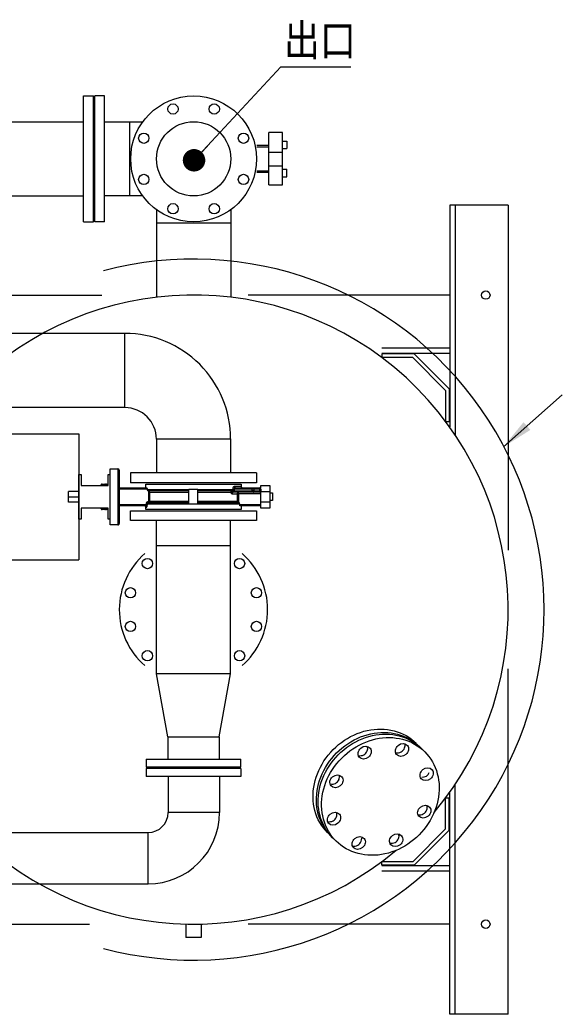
# Model space of a CAD drawing. Extents: x 0 to 160756, y 0 to 229247.
# Drawn here: x 113978 to 115184, y 185811 to 188023 of the extents above; entities that cross this region are included whole.
import ezdxf

# ---------------------------------------------------------------- set-up
doc = ezdxf.new("R2010")
doc.units = 0
doc.header["$LTSCALE"] = 10
doc.layers.add('XCM7Q30CDA-200K$0$一期設備', color=22, linetype='Continuous', lineweight=9)
doc.styles.add('XCM7Q30CDA-200K$0$Standard', font='txt.shx', dxfattribs={"bigfont": 'chineset.shx'})
doc.dimstyles.new('XCM7Q30CDA-200K$0$STANDARD', dxfattribs={"dimtxt": 0.18, "dimasz": 0.18, "dimexe": 0.18, "dimexo": 0.0625, "dimgap": 0.09, "dimtad": 0, "dimtih": 1, "dimtoh": 1, "dimdec": 4, "dimzin": 0, "dimdsep": 46, "dimtxsty": 'XCM7Q30CDA-200K$0$Standard', "dimcen": 0.09, "dimadec": 0, "dimazin": 0, "dimtfac": 1, "dimtdec": 4, "dimtofl": 0, "dimtmove": 0, "dimatfit": 3, "dimfxl": 1, "dimtolj": 1, "dimtzin": 0, "dimarcsym": 0})

# ---------------------------------------------------------------- blocks, each defined once
blk = doc.blocks.new('XCM7Q30CDA-200K$0$_Dot')
at = {"color": 0, "linetype": 'ByBlock', "lineweight": -2}
blk.add_line((-0.5, 0), (-1, 0), dxfattribs=at)
at = {"color": 0, "linetype": 'ByBlock', "const_width": 0.5}
blk.add_lwpolyline([(-0.25, 0, 1), (0.25, 0, 1)], format="xyb", close=True, dxfattribs=at)
blk = doc.blocks.new('XCM7Q30CDA-200K$0$DRYER 6500')
at = {"linetype": 'Continuous', "lineweight": 13}
for p, q in [((755.2, 1266), (777.2, 1266)), ((755.2, 986), (755.2, 1266)), ((777.2, 986), (777.2, 1266)), ((802.2, 1266), (780.2, 1266)), ((780.2, 986), (780.2, 1266)), ((802.2, 986), (802.2, 1266)), ((-847.8, 1208.5), (755.2, 1208.5)), ((802.2, 1208.6), (887.2, 1208.6)), ((857.2, 1208.6), (857.2, 1043.4)), ((1197.5, 1184.5), (1167.2, 1184.5)), ((1167.2, 1141.2), (1167.2, 1184.5)), ((1197.5, 1141.2), (1197.5, 1184.5)), ((1140.6, 1156.3), (1167.2, 1156.3)), ((1140.6, 1156.3), (1167.2, 1156.3)), ((1141.1, 1152.5), (1167.2, 1152.5)), ((1141.1, 1152.5), (1167.2, 1152.5)), ((1197.5, 1165.7), (1207.5, 1165.7)), ((1207.5, 1165.7), (1207.5, 1148.7)), ((1167.2, 1141.2), (1197.5, 1141.2)), ((1167.2, 1110.8), (1167.2, 1141.2)), ((1197.5, 1148.7), (1207.5, 1148.7)), ((1197.5, 1110.8), (1197.5, 1141.2)), ((1167.2, 1110.8), (1197.5, 1110.8)), ((1167.2, 1068), (1167.2, 1110.8)), ((1197.5, 1068), (1197.5, 1110.8)), ((1167.2, 1095.7), (1140.6, 1095.7)), ((1167.2, 1095.7), (1140.6, 1095.7)), ((1141.1, 1099.5), (1167.2, 1099.5)), ((1141.1, 1099.5), (1167.2, 1099.5)), ((1197.5, 1103.3), (1207.5, 1103.3)), ((1197.5, 1086.3), (1207.5, 1086.3)), ((1207.5, 1086.3), (1207.5, 1103.3)), ((1167.2, 1068), (1197.5, 1068)), ((-847.8, 1043.5), (755.2, 1043.5)), ((887.2, 1043.4), (802.2, 1043.4)), ((917.7, 1012.9), (917.7, 818.1)), ((1082.7, 1012.9), (1082.7, 818.1)), ((755.2, 986), (777.2, 986)), ((802.2, 986), (780.2, 986)), ((1082.8, 983), (917.6, 983)), ((744.7, 424), (749.7, 424)), ((744.7, 324), (744.7, 424)), ((749.7, 424), (749.7, 399)), ((809.7, 424), (814.7, 424)), ((809.7, 399), (809.7, 424)), ((814.7, 436.5), (831.7, 436.5)), ((814.7, 311.5), (814.7, 436.5)), ((831.7, 436.5), (831.7, 311.5)), ((834.7, 433.5), (834.7, 314.5)), ((749.7, 399), (809.7, 399)), ((794.7, 399), (794.7, 400.5)), ((796.6, 402.5), (802.7, 402.5)), ((796.7, 402.5), (796.7, 399)), ((802.7, 402.5), (802.7, 399)), ((804.7, 400.5), (804.7, 399)), ((806.6, 402.5), (809.7, 402.5)), ((806.7, 399), (806.7, 402.5)), ((893.7, 394), (893.7, 402)), ((893.7, 402), (1105.7, 402)), ((1105.7, 402), (1105.7, 397)), ((1149.7, 399), (1169.7, 399)), ((1149.7, 394), (1149.7, 399)), ((1169.7, 399), (1169.7, 386)), ((744.7, 386), (721.7, 386)), ((721.7, 374), (721.7, 386)), ((834.7, 394), (896, 394)), ((896.7, 391), (834.7, 391)), ((896.7, 390), (896.7, 391)), ((896.7, 390), (989.7, 390)), ((989.7, 387), (899.2, 387)), ((899.2, 387), (899.5, 387)), ((899.5, 387), (899.5, 363.9)), ((902.4, 384.1), (989.7, 384.1)), ((902.4, 363.9), (902.4, 384.1)), ((989.7, 358), (989.7, 390)), ((1009.7, 390), (989.7, 390)), ((1009.7, 390), (1087.1, 390)), ((1009.7, 358), (1009.7, 390)), ((1084.5, 387), (1009.7, 387)), ((1009.7, 384.1), (1082.4, 384.1)), ((1085.4, 381), (1096.9, 381)), ((1087.1, 391), (1087.1, 390)), ((1090.3, 391), (1087.1, 391)), ((1090.3, 390), (1087.1, 390)), ((1131.1, 384), (1087.9, 384)), ((1089.5, 387), (1130.4, 387)), ((1130.4, 391), (1090.3, 391)), ((1090.3, 391), (1090.3, 390)), ((1105.6, 397), (1090.4, 397)), ((1093, 394), (1131.1, 394)), ((1096.9, 381), (1096.9, 363.9)), ((1099.8, 381), (1096.9, 381)), ((1099.8, 381), (1099.8, 384)), ((1149.7, 381), (1099.8, 381)), ((1099.8, 381), (1099.8, 361)), ((1130.4, 387), (1130.4, 391)), ((1134.1, 391), (1130.4, 391)), ((1134.1, 387), (1130.4, 387)), ((1131.1, 394), (1132.6, 394)), ((1132.6, 384), (1131.1, 384)), ((1132.6, 394), (1145.7, 394)), ((1145.7, 384), (1132.6, 384)), ((1134.1, 391), (1134.1, 387)), ((1147.2, 391), (1134.1, 391)), ((1134.1, 387), (1147.2, 387)), ((1145.7, 394), (1146.7, 394)), ((1146.7, 384), (1145.7, 384)), ((1146.7, 394), (1149.7, 394)), ((1149.7, 384), (1146.7, 384)), ((1147.2, 387), (1147.2, 391)), ((1149.7, 391), (1147.2, 391)), ((1147.2, 387), (1149.7, 387)), ((1149.5, 386), (1169.7, 386)), ((1149.7, 391), (1149.7, 387)), ((1149.7, 362), (1149.7, 384)), ((1169.7, 386), (1169.7, 362)), ((1169.7, 382.5), (1175.7, 382.5)), ((1175.7, 382.5), (1175.7, 365.5)), ((721.7, 374), (744.7, 374)), ((721.7, 362), (721.7, 374)), ((744.7, 362), (721.7, 362)), ((834.7, 357), (894.3, 357)), ((892.9, 354), (834.7, 354)), ((894.3, 358), (897.2, 358)), ((894.3, 358), (894.3, 357)), ((894.3, 357), (897.2, 357)), ((897.2, 357), (897.2, 358)), ((989.7, 358), (897.2, 358)), ((899.5, 363.9), (900, 361)), ((899.5, 363.9), (902.4, 363.9)), ((900, 361), (989.7, 361)), ((989.7, 363.9), (902.4, 363.9)), ((1009.7, 358), (989.7, 358)), ((1096.9, 363.9), (1009.7, 363.9)), ((1009.7, 361), (1100.1, 361)), ((1102.7, 358), (1009.7, 358)), ((1100.1, 361), (1099.8, 361)), ((1102.7, 358), (1102.7, 357)), ((1102.7, 357), (1149.7, 357)), ((1149.7, 354), (1103.4, 354)), ((1105.7, 354), (1105.7, 346)), ((1169.7, 362), (1149.7, 362)), ((1149.7, 349), (1149.7, 362)), ((1175.7, 365.5), (1169.7, 365.5)), ((1169.7, 362), (1169.7, 349)), ((749.7, 349), (749.7, 324)), ((809.7, 349), (749.7, 349)), ((794.7, 347.5), (794.7, 349)), ((802.7, 345.5), (796.6, 345.5)), ((796.7, 349), (796.7, 345.5)), ((802.7, 349), (802.7, 345.5)), ((804.7, 349), (804.7, 347.5)), ((809.7, 345.5), (806.6, 345.5)), ((806.7, 349), (806.7, 345.5)), ((809.7, 324), (809.7, 349)), ((893.7, 346), (893.7, 351)), ((1105.7, 346), (893.7, 346)), ((893.8, 351), (895.9, 351)), ((1169.7, 349), (1149.7, 349)), ((749.7, 324), (744.7, 324)), ((814.7, 324), (809.7, 324)), ((831.7, 311.5), (814.7, 311.5)), ((942.8, -160), (917.4, -20)), ((1056.8, -160), (1082.4, -20)), ((942.8, -160), (942.8, -209.4)), ((942.8, -160), (1056.8, -160)), ((1056.8, -160), (1056.8, -209.4)), ((894.8, -209.4), (894.8, -227.4)), ((894.8, -209.4), (1104.8, -209.4)), ((1104.8, -227.4), (1104.8, -209.4)), ((1104.8, -227.4), (894.8, -227.4))]:
    blk.add_line(p, q, dxfattribs=at)
at = {"lineweight": 13}
for p, q in [((1569.7, 1023), (1569.7, 529.5)), ((1699.7, 1023), (1569.7, 1023)), ((1581.7, 1023), (1581.7, 512.2)), ((1699.7, 1023), (1699.7, 255)), ((-870.4, 822.9), (796.2, 822.9)), ((1568.7, 822.9), (1121.8, 822.9)), ((847.4, 737.6), (-755.1, 737.6)), ((847.4, 572.4), (847.4, 737.6)), ((1568.7, 704.9), (1418.7, 704.9)), ((1568.7, 692.9), (1418.7, 692.9)), ((1490.8, 691.9), (1418.7, 691.9)), ((1418.7, 691.9), (1418.7, 683.9)), ((1568.7, 614), (1490.8, 691.9)), ((1487.5, 683.9), (1418.7, 683.9)), ((1560.7, 610.7), (1487.5, 683.9)), ((1560.7, 610.7), (1560.7, 541.9)), ((1568.7, 614), (1568.7, 541.9)), ((847.4, 572.4), (-755.1, 572.4)), ((1560.7, 541.9), (1568.7, 541.9)), ((917.3, 502.8), (917.3, 427)), ((1082.5, 502.6), (917.5, 502.6)), ((1082.3, 502.8), (1082.3, 427)), ((859.7, 427), (859.7, 405)), ((1139.7, 427), (859.7, 427)), ((1139.7, 427), (1139.7, 405)), ((1139.7, 405), (859.7, 405)), ((859.7, 321), (859.7, 343)), ((859.7, 343), (1139.7, 343)), ((1139.7, 343), (1139.7, 321)), ((1139.7, 321), (859.7, 321)), ((917.3, 266), (917.3, 321)), ((1082.3, 266), (1082.3, 321)), ((917.3, 266), (1082.3, 266)), ((917.3, -20), (917.3, 266)), ((1082.3, -20), (1082.3, 266)), ((1082.3, -20), (917.3, -20)), ((1699.7, -777), (1699.7, -9)), ((1104.8, -230.4), (894.8, -230.4)), ((894.8, -230.4), (894.8, -248.4)), ((1104.8, -230.4), (1104.8, -248.4)), ((1104.8, -248.4), (894.8, -248.4)), ((943.5, -248.4), (943.5, -328.4)), ((1057.5, -248.4), (1057.5, -328.4)), ((1569.7, -777), (1569.7, -283.5)), ((1581.7, -777), (1581.7, -266.2)), ((1560.7, -364.7), (1560.7, -295.9)), ((1560.7, -295.9), (1568.7, -295.9)), ((1568.7, -368), (1568.7, -295.9)), ((1057.5, -328.4), (943.5, -328.4)), ((1057.8, -328.4), (943.5, -328.4)), ((377.8, -372.6), (899, -372.8)), ((899, -487.1), (899, -372.8)), ((1560.7, -364.7), (1487.5, -437.9)), ((1568.7, -368), (1490.8, -445.9)), ((1487.5, -437.9), (1418.7, -437.9)), ((1418.7, -445.9), (1418.7, -437.9)), ((1490.8, -445.9), (1418.7, -445.9)), ((1568.7, -446.9), (1418.7, -446.9)), ((1568.7, -458.9), (1418.7, -458.9)), ((377.8, -486.9), (898.7, -487.1)), ((421.3, -576.9), (768.2, -576.9)), ((982.8, -576.7), (982.8, -606.7)), ((1016.8, -576.7), (1016.8, -606.7)), ((1568.7, -576.9), (1121.8, -576.9)), ((1016.8, -606.7), (982.8, -606.7)), ((1699.7, -777), (1569.7, -777))]:
    blk.add_line(p, q, dxfattribs=at)
at = {"lineweight": 13, "ltscale": 20}
for p, q in [((459.7, 514), (744.7, 514)), ((744.7, 514), (744.7, 234)), ((459.7, 234), (744.7, 234))]:
    blk.add_line(p, q, dxfattribs=at)
at = {"linetype": 'Continuous', "lineweight": 13, "flags": 128}
for points in [[(896, 394), (896.2, 393.8), (896.4, 393.3), (896.6, 392.5), (896.6, 391.6), (896.7, 391)], [(1085.6, 385.5), (1087.6, 386), (1089.5, 387)], [(1087.1, 390), (1087, 389.2), (1086.6, 388.5)], [(1090.4, 397), (1089.2, 396.5), (1088.1, 395.3), (1087.4, 393.3), (1087.2, 392.2), (1087.1, 391)], [(1090.3, 390), (1090.1, 388.4), (1089.5, 387)], [(1132.6, 394), (1133.2, 393.8), (1133.7, 393.1), (1134, 392.1), (1134.1, 391)], [(1132.6, 384), (1133.2, 384.2), (1133.7, 384.9), (1134, 385.9), (1134.1, 387)], [(1145.7, 394), (1146.2, 393.8), (1146.7, 393.1), (1147.1, 392.1), (1147.2, 391)], [(1147.2, 387), (1147.1, 385.9), (1146.7, 384.9), (1146.2, 384.2), (1145.7, 384)], [(895.9, 351), (896.3, 351.5), (896.8, 352.8), (897.1, 354.7), (897.2, 357)], [(1103.4, 354), (1103.1, 354.2), (1102.9, 354.7), (1102.8, 355.5), (1102.7, 356.4), (1102.7, 357)], [(1298.2, -373.3), (1298, -373.2), (1293.2, -368), (1288.7, -362.6), (1284.6, -356.8), (1280.8, -350.8), (1277.5, -344.5), (1274.5, -338), (1272, -331.2), (1269.9, -324.3), (1268.2, -317.1), (1267, -309.9), (1266.2, -302.5), (1265.8, -295), (1265.9, -287.5), (1266.4, -279.9), (1267.3, -272.2), (1268.7, -264.6), (1270.5, -257), (1272.8, -249.5), (1275.5, -242.1), (1278.5, -234.7), (1282, -227.5), (1285.9, -220.5), (1290.1, -213.6), (1294.7, -206.9), (1299.7, -200.5), (1305, -194.3), (1310.5, -188.4), (1316.4, -182.7), (1322.6, -177.4), (1329, -172.4), (1335.6, -167.8), (1342.4, -163.5), (1349.4, -159.5), (1356.6, -156), (1363.9, -152.8), (1371.3, -150.1), (1378.8, -147.8), (1386.4, -145.9), (1394, -144.5), (1401.6, -143.4), (1409.2, -142.9), (1416.8, -142.7), (1424.2, -143), (1431.6, -143.8), (1438.9, -145), (1446, -146.6), (1453, -148.7), (1459.7, -151.2), (1466.3, -154.1), (1472.6, -157.4), (1478.7, -161), (1484.5, -165.1), (1489.9, -169.6), (1495, -174.2)], [(1311.3, -385.9), (1310.8, -385.4), (1305.6, -380.7), (1300.8, -375.5), (1296.3, -370.1), (1292.2, -364.3), (1288.4, -358.3), (1285.1, -352), (1282.1, -345.5), (1279.6, -338.7), (1277.5, -331.8), (1275.8, -324.6), (1274.5, -317.4), (1273.7, -310), (1273.4, -302.5), (1273.4, -295), (1274, -287.4), (1274.9, -279.7), (1276.3, -272.1), (1278.1, -264.5), (1280.4, -257), (1283, -249.6), (1286.1, -242.2), (1289.6, -235), (1293.5, -228), (1297.7, -221.1), (1302.3, -214.4), (1307.3, -208), (1312.5, -201.8), (1318.1, -195.9), (1324, -190.2), (1330.1, -184.9), (1336.5, -179.9), (1343.2, -175.3), (1350, -171), (1357, -167), (1364.2, -163.5), (1371.5, -160.3), (1378.9, -157.6), (1386.4, -155.3), (1394, -153.4), (1401.6, -152), (1409.2, -150.9), (1416.8, -150.4), (1424.3, -150.2), (1431.8, -150.5), (1439.2, -151.3), (1446.5, -152.5), (1453.6, -154.1), (1460.6, -156.2), (1467.3, -158.7), (1473.9, -161.5), (1480.2, -164.8), (1486.3, -168.5), (1492, -172.6), (1497.5, -177.1), (1502.7, -181.9), (1507.5, -187), (1508.4, -188)], [(1309.6, -384.7), (1309.4, -384.5), (1304.6, -379.4), (1300.1, -374), (1296, -368.2), (1292.2, -362.2), (1288.9, -355.9), (1285.9, -349.4), (1283.4, -342.6), (1281.3, -335.7), (1279.6, -328.5), (1278.4, -321.3), (1277.5, -313.9), (1277.2, -306.4), (1277.2, -298.9), (1277.8, -291.3), (1278.7, -283.6), (1280.1, -276), (1281.9, -268.4), (1284.2, -260.9), (1286.9, -253.5), (1289.9, -246.1), (1293.4, -238.9), (1297.3, -231.9), (1301.5, -225), (1306.1, -218.3), (1311.1, -211.9), (1316.3, -205.7), (1321.9, -199.8), (1327.8, -194.1), (1333.9, -188.8), (1340.3, -183.8), (1347, -179.1), (1353.8, -174.8), (1360.8, -170.9), (1368, -167.4), (1375.3, -164.2), (1382.7, -161.5), (1390.2, -159.2), (1397.8, -157.3), (1405.4, -155.9), (1413, -154.8), (1420.6, -154.3), (1428.1, -154.1), (1435.6, -154.4), (1443, -155.2), (1450.3, -156.4), (1457.4, -158), (1464.4, -160.1), (1471.1, -162.5), (1477.7, -165.4), (1484, -168.7), (1490.1, -172.4), (1495.9, -176.5), (1501.3, -181), (1506.4, -185.6)], [(1536.7, -324.3), (1533.6, -331.7), (1530.1, -338.9), (1526.2, -345.9), (1522, -352.8), (1517.4, -359.5), (1512.4, -365.9), (1507.2, -372.1), (1501.6, -378), (1495.7, -383.7), (1489.6, -389), (1483.2, -394), (1476.5, -398.7), (1469.7, -403), (1462.7, -406.9), (1455.5, -410.4), (1448.2, -413.6), (1440.8, -416.3), (1433.3, -418.6), (1425.7, -420.5), (1418.1, -421.9), (1410.5, -423), (1402.9, -423.5), (1395.4, -423.7), (1387.9, -423.4), (1380.5, -422.6), (1373.2, -421.4), (1366.1, -419.8), (1359.1, -417.7), (1352.4, -415.3), (1345.8, -412.4), (1339.5, -409.1), (1333.4, -405.4), (1327.7, -401.3), (1322.2, -396.8), (1317, -392), (1312.2, -386.9), (1307.7, -381.5), (1303.6, -375.7), (1299.8, -369.7), (1296.5, -363.4), (1293.5, -356.8), (1291, -350.1), (1288.9, -343.2), (1287.2, -336), (1285.9, -328.8), (1285.1, -321.4), (1284.8, -313.9), (1284.8, -306.4), (1285.3, -298.8), (1286.3, -291.1), (1287.7, -283.5), (1289.5, -275.9), (1291.8, -268.4), (1294.4, -261), (1297.5, -253.6), (1301, -246.4), (1304.9, -239.4), (1309.1, -232.5), (1313.7, -225.8), (1318.7, -219.4), (1323.9, -213.2), (1329.5, -207.3), (1335.4, -201.6), (1341.5, -196.3), (1347.9, -191.3), (1354.6, -186.6), (1361.4, -182.3), (1368.4, -178.4), (1375.6, -174.9), (1382.9, -171.7), (1390.3, -169), (1397.8, -166.7), (1405.4, -164.8), (1413, -163.3), (1420.6, -162.3), (1428.2, -161.8), (1435.7, -161.6), (1443.2, -161.9), (1450.6, -162.7), (1457.9, -163.9), (1465, -165.5), (1472, -167.6), (1478.7, -170), (1485.3, -172.9), (1491.6, -176.2), (1497.7, -179.9), (1503.4, -184), (1508.9, -188.5), (1514.1, -193.3), (1518.9, -198.4), (1523.4, -203.8), (1527.5, -209.6), (1531.3, -215.6), (1534.6, -221.9), (1537.6, -228.4), (1540.1, -235.2), (1542.2, -242.1), (1543.9, -249.3), (1545.2, -256.5), (1546, -263.9), (1546.3, -271.4), (1546.3, -278.9), (1545.8, -286.5), (1544.8, -294.2), (1543.4, -301.8), (1541.6, -309.4), (1539.3, -316.9), (1536.7, -324.3)]]:
    blk.add_lwpolyline(points, dxfattribs=at)
at = {"linetype": 'Continuous', "lineweight": 13}
for centre, radius in [((1000.2, 1126), 140), ((954.3, 1236.9), 11.5), ((1046.1, 1236.9), 11.5), ((1000.2, 1126), 82.6), ((889.3, 1171.9), 11.5), ((1111.1, 1171.9), 11.5), ((889.3, 1080.1), 11.5), ((1111.1, 1080.1), 11.5), ((954.3, 1015.1), 11.5), ((1046.1, 1015.1), 11.5)]:
    blk.add_circle(centre, radius, dxfattribs=at)
at = {"lineweight": 13}
for centre, radius in [((1649.9, 823), 9.5), ((897.3, 225.5), 11.5), ((1102.3, 225.5), 11.5), ((859.7, 160.5), 11.5), ((1139.9, 160.5), 11.5), ((859.7, 85.5), 11.5), ((1139.9, 85.5), 11.5), ((897.3, 20.5), 11.5), ((1102.3, 20.5), 11.5), ((1649.9, -577), 9.5)]:
    blk.add_circle(centre, radius, dxfattribs=at)
at = {"lineweight": 13, "ltscale": 50}
blk.add_arc((999.8, 123), 780, 255.1428, 104.8572, dxfattribs=at)
at = {"lineweight": 13}
for centre, radius, start, end in [((999.8, 123), 700, 319.8814, 310.0871), ((847.5, 502.6), 235, 0, 90.0346), ((847.4, 502.3), 70.1, 0.2799, 90), ((999.8, 123), 165, 130.8852, 229.0452), ((999.8, 123), 165, 310.9534, 49.1148), ((899, -328.4), 44.5, 270, 0), ((899, -328.4), 158.8, 270, 0)]:
    blk.add_arc(centre, radius, start, end, dxfattribs=at)
at = {"linetype": 'Continuous', "lineweight": 13}
for centre, radius, start, end in [((831.7, 433.5), 3, 0, 89.9813), ((796.7, 400.5), 2, 89.9821, 180), ((802.7, 400.5), 2, 0, 89.9821), ((806.7, 400.5), 2, 89.9821, 180), ((899.7, 390), 3.03, 180.6596, 261.4071), ((898.4, 383), 4.15, 15.3492, 74.433), ((1085.3, 384.3), 2.89, 106.8244, 183.7654), ((1086.5, 379.5), 6.09, 98.4154, 131.4422), ((1086.2, 384.7), 3.8, 189.5521, 258.0757), ((1084, 390), 2.99, 279.0146, 330.0301), ((1083.5, 385.2), 2.09, 9.6557, 62.2692), ((1088.2, 381.2), 2.8, 95.0606, 184.2936), ((1088.1, 386.8), 2.8, 206.576, 267.2847), ((1081.2, 374.3), 15.2, 56.571, 68.9746), ((1093.3, 391.1), 2.95, 96.1126, 181.2946), ((1093.3, 396.9), 2.9, 177.6221, 263.5071), ((1099.9, 381.1), 2.95, 91.0991, 181.0561), ((1108.7, 397), 3, 180.2364, 270), ((1133.8, 391.7), 3.55, 139.6093, 191.3691), ((1133.8, 386.3), 3.55, 168.6309, 220.3907), ((1146.7, 391), 3, 0, 90), ((1146.7, 387), 3, 270, 360), ((890.7, 351), 3, 0.3949, 90), ((891.5, 356.5), 2.86, 299.2949, 10.2195), ((892.9, 351), 2.97, 359.4105, 89.3981), ((900.4, 357.9), 6.06, 98.3505, 179.2134), ((900.3, 357.9), 3.1, 96.1526, 177.7187), ((899.5, 363.9), 2.95, 280.5602, 1.1522), ((1101, 365.1), 4.2, 195.745, 254.0373), ((1099.7, 358), 3.03, 0.6596, 81.4071), ((796.7, 347.5), 2, 180, 269.9821), ((802.7, 347.5), 2, 269.9821, 0), ((806.7, 347.5), 2, 180, 269.9821), ((831.7, 314.5), 3, 269.9813, 0), ((1456.2, -179.4), 14.3, 337.7989, 17.5248), ((1370.9, -185.7), 16.3, 255.7335, 340.1666), ((1373, -185.9), 14.3, 337.7989, 17.5248), ((1454.2, -179.3), 16.3, 255.7335, 340.1666), ((1508.7, -233.2), 16.8, 267.5642, 339.1601), ((1308.2, -249.2), 16.3, 255.7335, 340.1666), ((1310.2, -249.4), 14.3, 337.7989, 17.5248), ((1304.7, -332.7), 14.3, 337.7989, 17.5248), ((1503.4, -317.1), 16.3, 255.7335, 340.1666), ((1505.4, -317.3), 14.3, 337.7989, 17.5248), ((1302.7, -332.6), 16.3, 255.7335, 340.1666), ((1357.6, -386.9), 16.3, 255.7335, 340.1666), ((1358.9, -386.9), 15.1, 338.4464, 4.864), ((1440.6, -380.6), 16.3, 255.7335, 340.1666), ((1442.7, -380.8), 14.3, 337.7989, 17.5248)]:
    blk.add_arc(centre, radius, start, end, dxfattribs=at)
for centre in [(1463.7, -189.3), (1380.6, -195.2), (1518.6, -243.2), (1317.9, -259.1), (1312.4, -342.3), (1513.1, -326.6), (1450.7, -390.1), (1367.4, -396.3)]:
    blk.add_ellipse(centre, major_axis=(12, 10), ratio=0.851615, dxfattribs=at)
at = {"lineweight": 13, "insert": (1201.1, 1427), "char_height": 80, "width": 1570.211, "attachment_point": 1, "style": 'XCM7Q30CDA-200K$0$Standard'}
blk.add_mtext('出口', dxfattribs=at)
at = {"lineweight": 13}
blk.add_leader([(1001.1, 1122.8), (1194.5, 1330.8), (1349.6, 1330.8)], dimstyle='XCM7Q30CDA-200K$0$STANDARD', override={"dimasz": 50, "dimtad": 0, "dimldrblk": 'XCM7Q30CDA-200K$0$_Dot'}, dxfattribs=at)
at = {"linetype": 'Continuous', "lineweight": 13}
blk.add_leader([(1689.2, 485), (1819.8, 600.8)], dimstyle='XCM7Q30CDA-200K$0$STANDARD', override={"dimtxt": 50, "dimasz": 70, "dimexo": 10, "dimgap": 10, "dimdle": 2.62089e-305}, dxfattribs=at)
blk = doc.blocks.new('XCM7Q30CDA-200K')
at = {"layer": 'XCM7Q30CDA-200K$0$一期設備'}
blk.add_blockref('XCM7Q30CDA-200K$0$DRYER 6500', (113364.3, 186588.1), dxfattribs=at)

msp = doc.modelspace()

# ---------------------------------------------------------------- block references
msp.add_blockref('XCM7Q30CDA-200K', (0, 0))

doc.saveas('drawing.dxf')
